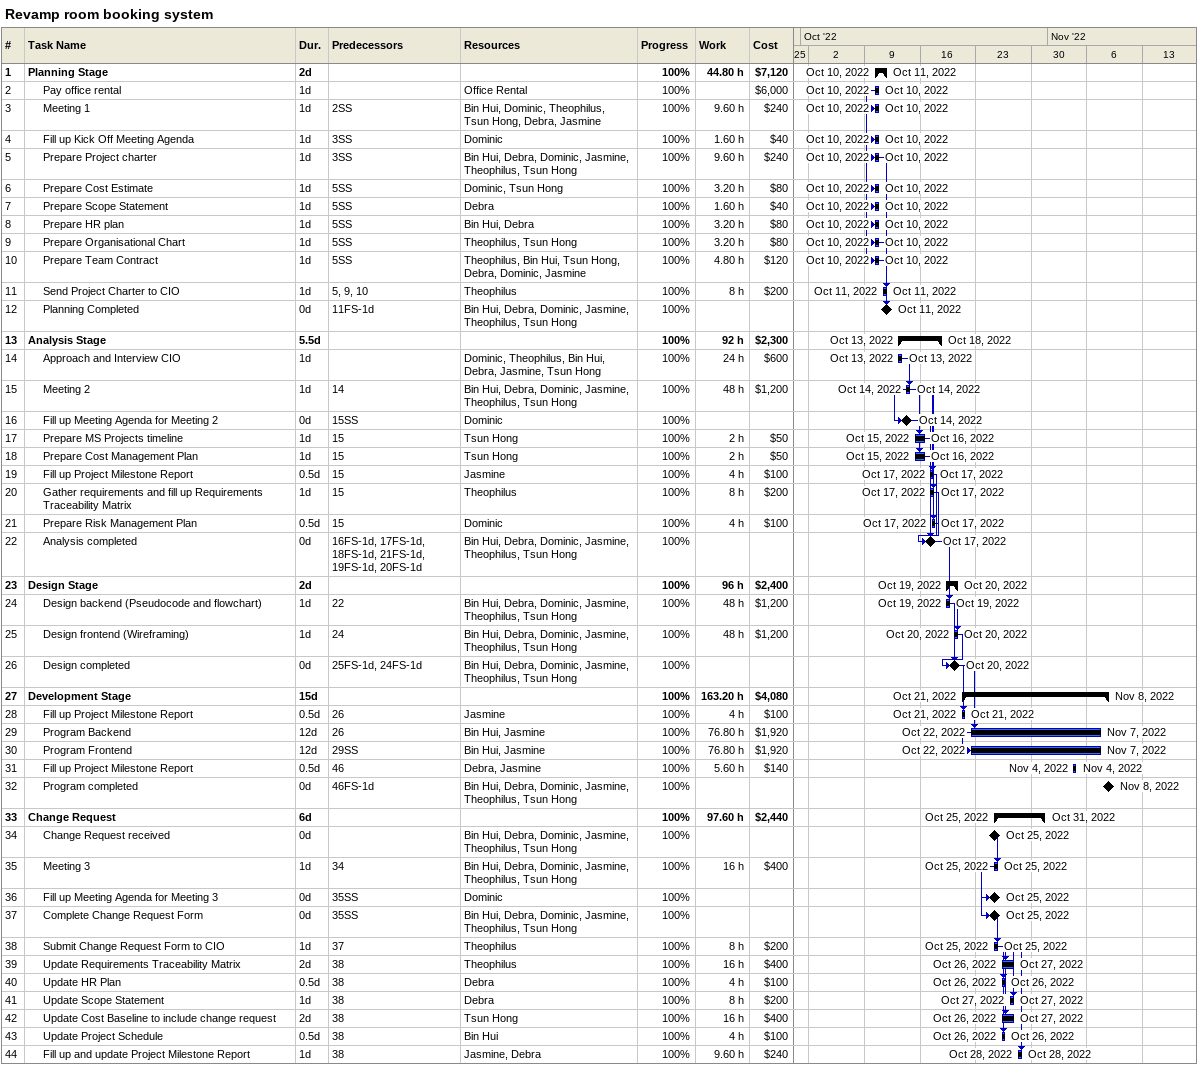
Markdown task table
Revamp room booking system

| ID | Level | Task | Duration | Start | Finish | Predecessors | Resources | % complete | Work (h) | Cost ($) |
|---|---|---|---|---|---|---|---|---|---|---|
| 1 | 1 | **Planning Stage** | 2d | 2022-10-10 | 2022-10-11 |  |  | 100 | 44.80 | 7120 |
| 2 | 2 | Pay office rental | 1d | 2022-10-10 | 2022-10-10 |  | Office Rental | 100 |  | 6000 |
| 3 | 2 | Meeting 1 | 1d | 2022-10-10 | 2022-10-10 | 2SS | Bin Hui, Dominic, Theophilus, Tsun Hong, Debra, Jasmine | 100 | 9.60 | 240 |
| 4 | 2 | Fill up Kick Off Meeting Agenda | 1d | 2022-10-10 | 2022-10-10 | 3SS | Dominic | 100 | 1.60 | 40 |
| 5 | 2 | Prepare Project charter | 1d | 2022-10-10 | 2022-10-10 | 3SS | Bin Hui, Debra, Dominic, Jasmine, Theophilus, Tsun Hong | 100 | 9.60 | 240 |
| 6 | 2 | Prepare Cost Estimate | 1d | 2022-10-10 | 2022-10-10 | 5SS | Dominic, Tsun Hong | 100 | 3.20 | 80 |
| 7 | 2 | Prepare Scope Statement | 1d | 2022-10-10 | 2022-10-10 | 5SS | Debra | 100 | 1.60 | 40 |
| 8 | 2 | Prepare HR plan | 1d | 2022-10-10 | 2022-10-10 | 5SS | Bin Hui, Debra | 100 | 3.20 | 80 |
| 9 | 2 | Prepare Organisational Chart | 1d | 2022-10-10 | 2022-10-10 | 5SS | Theophilus, Tsun Hong | 100 | 3.20 | 80 |
| 10 | 2 | Prepare Team Contract | 1d | 2022-10-10 | 2022-10-10 | 5SS | Theophilus, Bin Hui, Tsun Hong, Debra, Dominic, Jasmine | 100 | 4.80 | 120 |
| 11 | 2 | Send Project Charter to CIO | 1d | 2022-10-11 | 2022-10-11 | 5, 9, 10 | Theophilus | 100 | 8 | 200 |
| 12 | 2 | Planning Completed | 0d | 2022-10-11 | 2022-10-11 | 11FS-1d | Bin Hui, Debra, Dominic, Jasmine, Theophilus, Tsun Hong | 100 |  |  |
| 13 | 1 | **Analysis Stage** | 5.5d | 2022-10-13 | 2022-10-18 |  |  | 100 | 92 | 2300 |
| 14 | 2 | Approach and Interview CIO | 1d | 2022-10-13 | 2022-10-13 |  | Dominic, Theophilus, Bin Hui, Debra, Jasmine, Tsun Hong | 100 | 24 | 600 |
| 15 | 2 | Meeting 2 | 1d | 2022-10-14 | 2022-10-14 | 14 | Bin Hui, Debra, Dominic, Jasmine, Theophilus, Tsun Hong | 100 | 48 | 1200 |
| 16 | 2 | Fill up Meeting Agenda for Meeting 2 | 0d | 2022-10-14 | 2022-10-14 | 15SS | Dominic | 100 |  |  |
| 17 | 2 | Prepare MS Projects timeline | 1d | 2022-10-15 | 2022-10-16 | 15 | Tsun Hong | 100 | 2 | 50 |
| 18 | 2 | Prepare Cost Management Plan | 1d | 2022-10-15 | 2022-10-16 | 15 | Tsun Hong | 100 | 2 | 50 |
| 19 | 2 | Fill up Project Milestone Report | 0.5d | 2022-10-17 | 2022-10-17 | 15 | Jasmine | 100 | 4 | 100 |
| 20 | 2 | Gather requirements and fill up Requirements Traceability Matrix | 1d | 2022-10-17 | 2022-10-17 | 15 | Theophilus | 100 | 8 | 200 |
| 21 | 2 | Prepare Risk Management Plan | 0.5d | 2022-10-17 | 2022-10-17 | 15 | Dominic | 100 | 4 | 100 |
| 22 | 2 | Analysis completed | 0d | 2022-10-17 | 2022-10-17 | 16FS-1d, 17FS-1d, 18FS-1d, 21FS-1d, 19FS-1d, 20FS-1d | Bin Hui, Debra, Dominic, Jasmine, Theophilus, Tsun Hong | 100 |  |  |
| 23 | 1 | **Design Stage** | 2d | 2022-10-19 | 2022-10-20 |  |  | 100 | 96 | 2400 |
| 24 | 2 | Design backend (Pseudocode and flowchart) | 1d | 2022-10-19 | 2022-10-19 | 22 | Bin Hui, Debra, Dominic, Jasmine, Theophilus, Tsun Hong | 100 | 48 | 1200 |
| 25 | 2 | Design frontend (Wireframing) | 1d | 2022-10-20 | 2022-10-20 | 24 | Bin Hui, Debra, Dominic, Jasmine, Theophilus, Tsun Hong | 100 | 48 | 1200 |
| 26 | 2 | Design completed | 0d | 2022-10-20 | 2022-10-20 | 25FS-1d, 24FS-1d | Bin Hui, Debra, Dominic, Jasmine, Theophilus, Tsun Hong | 100 |  |  |
| 27 | 1 | **Development Stage** | 15d | 2022-10-21 | 2022-11-08 |  |  | 100 | 163.20 | 4080 |
| 28 | 2 | Fill up Project Milestone Report | 0.5d | 2022-10-21 | 2022-10-21 | 26 | Jasmine | 100 | 4 | 100 |
| 29 | 2 | Program Backend | 12d | 2022-10-22 | 2022-11-07 | 26 | Bin Hui, Jasmine | 100 | 76.80 | 1920 |
| 30 | 2 | Program Frontend | 12d | 2022-10-22 | 2022-11-07 | 29SS | Bin Hui, Jasmine | 100 | 76.80 | 1920 |
| 31 | 2 | Fill up Project Milestone Report | 0.5d | 2022-11-04 | 2022-11-04 | 46 | Debra, Jasmine | 100 | 5.60 | 140 |
| 32 | 2 | Program completed | 0d | 2022-11-08 | 2022-11-08 | 46FS-1d | Bin Hui, Debra, Dominic, Jasmine, Theophilus, Tsun Hong | 100 |  |  |
| 33 | 1 | **Change Request** | 6d | 2022-10-25 | 2022-10-31 |  |  | 100 | 97.60 | 2440 |
| 34 | 2 | Change Request received | 0d | 2022-10-25 | 2022-10-25 |  | Bin Hui, Debra, Dominic, Jasmine, Theophilus, Tsun Hong | 100 |  |  |
| 35 | 2 | Meeting 3 | 1d | 2022-10-25 | 2022-10-25 | 34 | Bin Hui, Debra, Dominic, Jasmine, Theophilus, Tsun Hong | 100 | 16 | 400 |
| 36 | 2 | Fill up Meeting Agenda for Meeting 3 | 0d | 2022-10-25 | 2022-10-25 | 35SS | Dominic | 100 |  |  |
| 37 | 2 | Complete Change Request Form | 0d | 2022-10-25 | 2022-10-25 | 35SS | Bin Hui, Debra, Dominic, Jasmine, Theophilus, Tsun Hong | 100 |  |  |
| 38 | 2 | Submit Change Request Form to CIO | 1d | 2022-10-25 | 2022-10-25 | 37 | Theophilus | 100 | 8 | 200 |
| 39 | 2 | Update Requirements Traceability Matrix | 2d | 2022-10-26 | 2022-10-27 | 38 | Theophilus | 100 | 16 | 400 |
| 40 | 2 | Update HR Plan | 0.5d | 2022-10-26 | 2022-10-26 | 38 | Debra | 100 | 4 | 100 |
| 41 | 2 | Update Scope Statement | 1d | 2022-10-27 | 2022-10-27 | 38 | Debra | 100 | 8 | 200 |
| 42 | 2 | Update Cost Baseline to include change request | 2d | 2022-10-26 | 2022-10-27 | 38 | Tsun Hong | 100 | 16 | 400 |
| 43 | 2 | Update Project Schedule | 0.5d | 2022-10-26 | 2022-10-26 | 38 | Bin Hui | 100 | 4 | 100 |
| 44 | 2 | Fill up and update Project Milestone Report | 1d | 2022-10-28 | 2022-10-28 | 38 | Jasmine, Debra | 100 | 9.60 | 240 |
